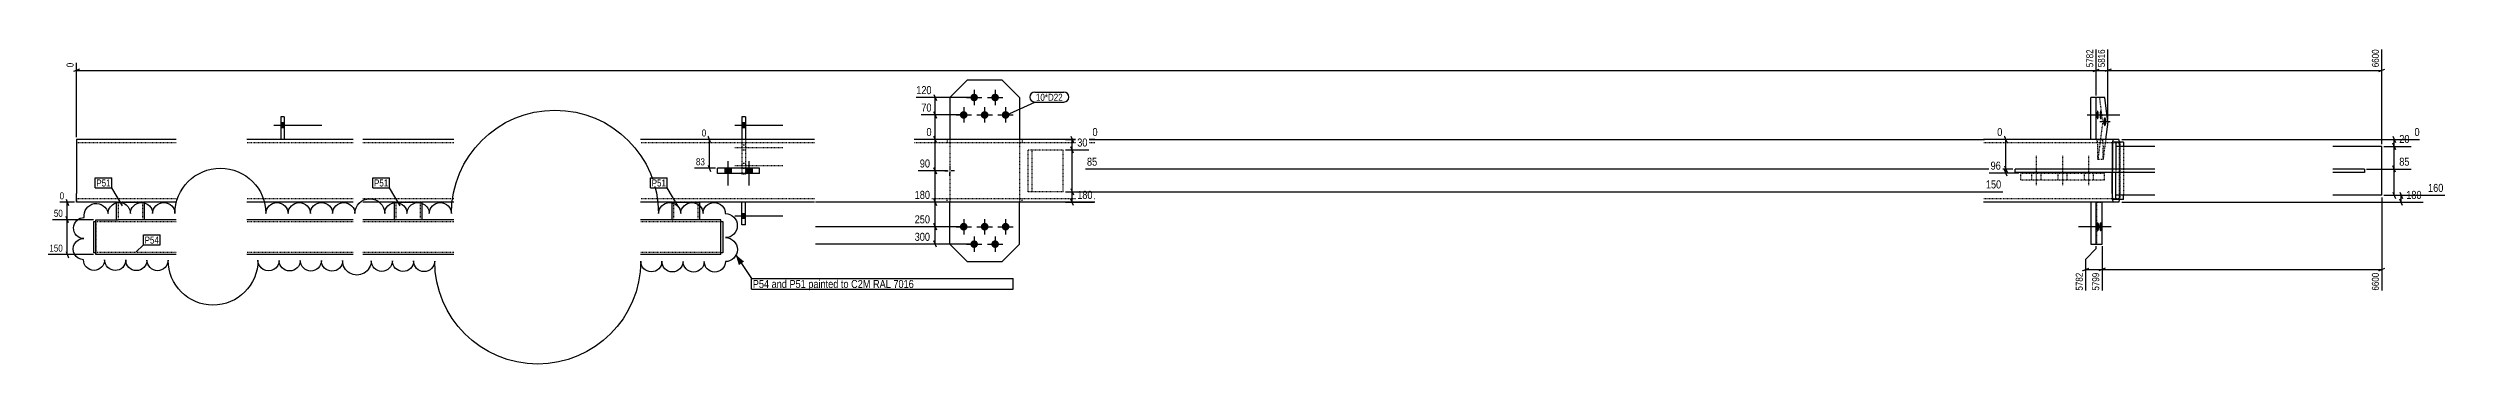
# Model space of a CAD drawing. Header units: millimetres. Extents: x 14 to 46378, y -196 to 1632.
# Drawn here: x 14690 to 21552, y -196 to 709 of the extents above; entities that cross this region are included whole.
import ezdxf

# ---------------------------------------------------------------- set-up
doc = ezdxf.new("R2010")
doc.units = ezdxf.units.MM
doc.linetypes.add('DXK_LINE_DOT2', pattern=[3.9198, 1.9599, -1.9599])
for name, color, linetype in [('MÅLSÆTNING', 7, 'Continuous'), ('STÅL', 7, 'Continuous'), ('TEKST', 7, 'Continuous')]:
    doc.layers.add(name, color=color, linetype=linetype)
doc.styles.add('Arial Narrow', font='ARIALN.TTF', dxfattribs={"height": 0.2})

msp = doc.modelspace()

# ---------------------------------------------------------------- hatches: boundary and pattern name
at = {"layer": 'STÅL', "linetype": 'Continuous'}
for points in [[(17341.4, 578.4, -1), (17341.4, 556.4, -1)], [(17401.4, 578.4, -1), (17401.4, 556.4, -1)], [(15366.4, 480.4), (15366.4, 494.4), (15356.4, 494.4), (15356.4, 480.4)], [(15366.4, 480.4), (15366.4, 494.4), (15356.4, 494.4), (15356.4, 480.4)], [(16686.4, 480.4), (16686.4, 494.4), (16676.4, 494.4), (16676.4, 480.4)], [(16686.4, 480.4), (16686.4, 494.4), (16676.4, 494.4), (16676.4, 480.4)], [(17311.4, 528.4, -1), (17311.4, 506.4, -1)], [(17371.4, 528.4, -1), (17371.4, 506.4, -1)], [(17431.4, 528.4, -1), (17431.4, 506.4, -1)], [(20554.7, 517.4), (20554.8, 520.1), (20555, 522.7), (20555.3, 525), (20555.7, 527), (20556.3, 528.6), (20556.9, 529.7), (20557.5, 530.3), (20558.2, 530.3), (20558.8, 529.7), (20559.4, 528.6), (20559.9, 527), (20560.4, 525), (20560.7, 522.7), (20560.9, 520.1), (20561, 517.4), (20560.9, 514.7), (20560.7, 512.1), (20560.4, 509.7), (20559.9, 507.7), (20559.4, 506.1), (20558.8, 505), (20558.2, 504.4), (20557.5, 504.4), (20556.9, 505), (20556.3, 506.1), (20555.7, 507.7), (20555.3, 509.7), (20555, 512.1), (20554.8, 514.7)], [(20563.2, 517.4), (20563.3, 520.1), (20563.5, 522.7), (20563.8, 525), (20564.3, 527), (20564.8, 528.6), (20565.4, 529.7), (20566, 530.3), (20566.7, 530.3), (20567.3, 529.7), (20567.9, 528.6), (20568.5, 527), (20568.9, 525), (20569.2, 522.7), (20569.4, 520.1), (20569.5, 517.4), (20569.4, 514.7), (20569.2, 512.1), (20568.9, 509.7), (20568.5, 507.7), (20567.9, 506.1), (20567.3, 505), (20566.7, 504.4), (20566, 504.4), (20565.4, 505), (20564.8, 506.1), (20564.3, 507.7), (20563.8, 509.7), (20563.5, 512.1), (20563.3, 514.7)], [(20574.2, 497.9), (20574.2, 500.6), (20574.5, 503.2), (20575, 505.6), (20575.6, 507.6), (20576.3, 509.2), (20577.1, 510.3), (20578, 510.9), (20578.9, 510.9), (20579.8, 510.3), (20580.6, 509.2), (20581.3, 507.6), (20581.9, 505.6), (20582.4, 503.2), (20582.6, 500.6), (20582.7, 497.9), (20582.6, 495.2), (20582.4, 492.7), (20581.9, 490.3), (20581.3, 488.3), (20580.6, 486.7), (20579.8, 485.6), (20578.9, 485), (20578, 485), (20577.1, 485.6), (20576.3, 486.7), (20575.6, 488.3), (20575, 490.3), (20574.5, 492.7), (20574.2, 495.2)], [(16645.4, 364.9), (16627.4, 364.9), (16627.4, 349.9), (16645.4, 349.9)], [(16705.4, 364.9), (16687.4, 364.9), (16687.4, 349.9), (16705.4, 349.9)], [(16676.4, 234.4), (16676.4, 220.4), (16686.4, 220.4), (16686.4, 234.4)], [(16676.4, 234.4), (16676.4, 220.4), (16686.4, 220.4), (16686.4, 234.4)], [(17311.4, 208.4, -1), (17311.4, 186.4, -1)], [(17371.4, 208.4, -1), (17371.4, 186.4, -1)], [(17431.4, 208.4, -1), (17431.4, 186.4, -1)], [(20553.3, 197.4), (20553.4, 200.1), (20553.7, 202.7), (20554.2, 205), (20554.8, 207), (20555.6, 208.6), (20556.4, 209.7), (20557.4, 210.3), (20558.3, 210.3), (20559.2, 209.7), (20560.1, 208.6), (20560.9, 207), (20561.5, 205), (20562, 202.7), (20562.3, 200.1), (20562.4, 197.4), (20562.3, 194.7), (20562, 192.1), (20561.5, 189.7), (20560.9, 187.7), (20560.1, 186.1), (20559.2, 185), (20558.3, 184.4), (20557.4, 184.4), (20556.4, 185), (20555.6, 186.1), (20554.8, 187.7), (20554.2, 189.7), (20553.7, 192.1), (20553.4, 194.7)], [(20561.9, 197.4), (20562, 200.1), (20562.3, 202.7), (20562.8, 205), (20563.4, 207), (20564.2, 208.6), (20565, 209.7), (20565.9, 210.3), (20566.8, 210.3), (20567.7, 209.7), (20568.6, 208.6), (20569.3, 207), (20570, 205), (20570.4, 202.7), (20570.7, 200.1), (20570.8, 197.4), (20570.7, 194.7), (20570.4, 192.1), (20570, 189.7), (20569.3, 187.7), (20568.6, 186.1), (20567.7, 185), (20566.8, 184.4), (20565.9, 184.4), (20565, 185), (20564.2, 186.1), (20563.4, 187.7), (20562.8, 189.7), (20562.3, 192.1), (20562, 194.7)], [(17341.4, 158.4, -1), (17341.4, 136.4, -1)], [(17401.4, 158.4, -1), (17401.4, 136.4, -1)]]:
    msp.add_hatch(color=96, dxfattribs=at).paths.add_polyline_path(points)
at = {"layer": 'TEKST', "linetype": 'Continuous'}
msp.add_hatch(color=7, dxfattribs=at).paths.add_polyline_path([(16667.7, 87.5), (16658.5, 117.4), (16682.6, 97.5)])

# ---------------------------------------------------------------- linework, layer by layer
at = {"layer": 'MÅLSÆTNING', "color": 7, "linetype": 'Continuous'}
for p, q in [((20553.6, 573.4), (20553.6, 705.1)), ((20587.1, 504.1), (20587.1, 705.1)), ((20587.1, 504.1), (20587.1, 705.1)), ((21371.4, 433.4), (21371.4, 705.1)), ((14780.4, 648.6), (14762.4, 641.4)), ((14771.4, 453.4), (14771.4, 666.8)), ((20544.6, 641.4), (20562.6, 648.6)), ((20553.6, 645), (20587.1, 645)), ((20596.1, 648.6), (20578.1, 641.4)), ((20596.1, 648.6), (20578.1, 641.4)), ((20587.1, 645), (21371.4, 645)), ((21362.4, 641.4), (21380.4, 648.6)), ((17335.4, 567.4), (17175.5, 567.4)), ((17226, 576.4), (17233.2, 558.4)), ((17229.6, 517.4), (17229.6, 567.4)), ((17305.4, 517.4), (17190.1, 517.4)), ((17305.4, 517.4), (17190.1, 517.4)), ((17233.2, 508.4), (17226, 526.4)), ((17226, 526.4), (17233.2, 508.4)), ((17229.6, 447.4), (17229.6, 517.4)), ((16610.4, 447.4), (16561.5, 447.4)), ((16586.9, 438.4), (16579.7, 456.4)), ((16583.3, 364.9), (16583.3, 447.4)), ((17265.4, 447.4), (17204.8, 447.4)), ((17265.4, 447.4), (17204.8, 447.4)), ((17233.2, 438.4), (17226, 456.4)), ((17233.2, 438.4), (17226, 456.4)), ((17229.6, 357.4), (17229.6, 447.4)), ((17602.4, 447.4), (20233.7, 447.4)), ((17602.4, 417.4), (17670, 417.4)), ((17602.4, 417.4), (17670, 417.4)), ((17618.3, 456.4), (17625.5, 438.4)), ((17625.5, 408.4), (17618.3, 426.4)), ((17625.5, 408.4), (17618.3, 426.4)), ((17621.9, 417.4), (17621.9, 447.4)), ((20298.7, 438.4), (20291.5, 456.4)), ((16600.4, 364.9), (16541, 364.9)), ((16579.7, 373.9), (16586.9, 355.9)), ((17265.4, 357.4), (17181.4, 357.4)), ((17265.4, 357.4), (17181.4, 357.4)), ((17226, 366.4), (17233.2, 348.4)), ((17233.2, 348.4), (17226, 366.4)), ((17229.6, 267.4), (17229.6, 357.4)), ((21327.4, 362.4), (21454.9, 362.4)), ((21410.4, 353.4), (21403.2, 371.4)), ((14741.5, 276.4), (14748.7, 258.4)), ((17226, 276.4), (17233.2, 258.4)), ((17226, 276.4), (17233.2, 258.4)), ((17602.4, 297.4), (20286.1, 297.4)), ((17618.3, 306.4), (17625.5, 288.4)), ((17625.5, 258.4), (17618.3, 276.4)), ((17621.9, 267.4), (17621.9, 297.4)), ((21371.4, 281.4), (21371.4, 14.4)), ((21377.4, 287.4), (21552, 287.4)), ((21423.2, 296.4), (21430.4, 278.4)), ((21430.4, 258.4), (21423.2, 276.4)), ((21426.8, 267.4), (21426.8, 287.4)), ((14820.4, 217.4), (14702.9, 217.4)), ((14820.4, 217.4), (14702.9, 217.4)), ((14765.4, 267.4), (14723.3, 267.4)), ((14748.7, 208.4), (14741.5, 226.4)), ((14748.7, 208.4), (14741.5, 226.4)), ((14745.1, 217.4), (14745.1, 267.4)), ((14745.1, 117.4), (14745.1, 217.4)), ((17265.4, 267.4), (16887.3, 267.4)), ((17265.4, 267.4), (16887.3, 267.4)), ((17233.2, 188.4), (17226, 206.4)), ((17226, 206.4), (17233.2, 188.4)), ((17229.6, 197.4), (17229.6, 267.4)), ((17602.4, 267.4), (17684.7, 267.4)), ((20627.1, 267.4), (21489.6, 267.4)), ((17305.4, 197.4), (16887.3, 197.4)), ((17305.4, 197.4), (16887.3, 197.4)), ((17335.4, 147.4), (16887.3, 147.4)), ((17233.2, 138.4), (17226, 156.4)), ((17229.6, 147.4), (17229.6, 197.4)), ((20553.6, 134.6), (20553.6, 141.4)), ((20570.6, 141.4), (20570.6, 14.4)), ((20570.6, 141.4), (20570.6, 14.4)), ((14820.4, 117.4), (14690.1, 117.4)), ((14741.5, 126.4), (14748.7, 108.4)), ((20514.6, 71), (20532.6, 78.2)), ((20523.6, 104.6), (20553.6, 134.6)), ((20523.6, 14.4), (20523.6, 104.6)), ((20523.6, 74.6), (20570.6, 74.6)), ((20579.6, 78.2), (20561.6, 71)), ((20579.6, 78.2), (20561.6, 71)), ((20570.6, 74.6), (21371.4, 74.6)), ((21362.4, 71), (21380.4, 78.2))]:
    msp.add_line(p, q, dxfattribs=at)
at = {"layer": 'STÅL', "color": 2, "linetype": 'Continuous'}
for p, q in [((17321.4, 617.4), (17271.4, 567.4)), ((17271.4, 567.4), (17271.4, 447.4)), ((17421.4, 617.4), (17321.4, 617.4)), ((17471.4, 567.4), (17421.4, 617.4)), ((17471.4, 567.4), (17471.4, 447.4)), ((20578.5, 567.4), (20538.7, 567.4)), ((20538.7, 447.4), (20538.7, 567.4)), ((20553.6, 447.4), (20553.6, 567.4)), ((20587.1, 498.1), (20578.5, 567.4)), ((15366.4, 512.4), (15356.4, 512.4)), ((15356.4, 512.4), (15356.4, 447.4)), ((15366.4, 512.4), (15366.4, 447.4)), ((16686.4, 512.4), (16676.4, 512.4)), ((16676.4, 512.4), (16676.4, 447.4)), ((16686.4, 512.4), (16686.4, 447.4)), ((20587.1, 498.1), (20580.6, 447.4)), ((14771.4, 447.4), (14771.4, 422.4)), ((15056.4, 447.4), (14771.4, 447.4)), ((14771.4, 422.4), (14771.4, 292.4)), ((15356.4, 447.4), (15258.9, 447.4)), ((15366.4, 447.4), (15356.4, 447.4)), ((15563.9, 447.4), (15366.4, 447.4)), ((15851.4, 447.4), (15591.4, 447.4)), ((16676.4, 447.4), (16386.4, 447.4)), ((16686.4, 447.4), (16676.4, 447.4)), ((16883.9, 447.4), (16686.4, 447.4)), ((17686.4, 447.4), (17169.4, 447.4)), ((20538.7, 447.4), (20231.4, 447.4)), ((20553.6, 447.4), (20538.7, 447.4)), ((20554.2, 447.4), (20553.6, 447.4)), ((20618.1, 447.4), (20554.2, 447.4)), ((20599.3, 431.9), (20599, 422.4)), ((20599, 422.4), (20599, 362.4)), ((20599.9, 440.1), (20599.3, 431.9)), ((20600.9, 445.5), (20599.9, 440.1)), ((20631.9, 439.9), (20600, 439.9)), ((20600, 439.9), (20600, 362.4)), ((20602.1, 447.4), (20600.9, 445.5)), ((20609.9, 439.9), (20609.9, 362.4)), ((20721.9, 427.4), (20610.1, 427.4)), ((20610.1, 427.4), (20610.1, 362.4)), ((20619.2, 445.5), (20618.1, 447.4)), ((20620.2, 440.1), (20619.2, 445.5)), ((20620.2, 439.9), (20620.2, 440.1)), ((20631.9, 439.9), (20631.9, 427.4)), ((21371.4, 427.4), (21231.4, 427.4)), ((21371.4, 287.4), (21371.4, 427.4)), ((16606.4, 349.9), (16606.4, 364.9)), ((16726.4, 364.9), (16606.4, 364.9)), ((16726.4, 349.9), (16606.4, 349.9)), ((16726.4, 349.9), (16726.4, 364.9)), ((20321.4, 352.4), (20321.4, 362.4)), ((20721.9, 362.4), (20321.4, 362.4)), ((20721.9, 352.4), (20321.4, 352.4)), ((20599, 292.4), (20599, 352.4)), ((20600, 274.9), (20600, 352.4)), ((20609.9, 274.9), (20609.9, 352.4)), ((20610.1, 287.4), (20610.1, 352.4)), ((21321.4, 362.4), (21231.4, 362.4)), ((21321.4, 352.4), (21231.4, 352.4)), ((21321.4, 362.4), (21321.4, 352.4)), ((14771.4, 274.7), (14771.4, 292.4)), ((14771.4, 267.4), (14771.4, 274.7)), ((20599, 292.4), (20599.3, 282.8)), ((20599.3, 282.8), (20599.9, 274.7)), ((20599.9, 274.7), (20600.9, 269.3)), ((20631.9, 274.9), (20600, 274.9)), ((20721.9, 287.4), (20610.1, 287.4)), ((20619.2, 269.3), (20620.2, 274.7)), ((20620.2, 274.7), (20620.2, 274.9)), ((20631.9, 274.9), (20631.9, 287.4)), ((21371.4, 287.4), (21231.4, 287.4)), ((14886.4, 267.4), (14771.4, 267.4)), ((14821.4, 212.4), (14826.4, 212.4)), ((14821.4, 122.4), (14821.4, 212.4)), ((14826.4, 117.4), (14826.4, 217.4)), ((14826.4, 217.4), (14890.7, 217.4)), ((14886.4, 217.4), (14886.4, 267.4)), ((14886.4, 267.4), (14966.4, 267.4)), ((14962.1, 217.4), (14890.7, 217.4)), ((15056.4, 217.4), (14962.1, 217.4)), ((14966.4, 217.4), (14966.4, 267.4)), ((15056.4, 267.4), (14966.4, 267.4)), ((15563.9, 267.4), (15258.9, 267.4)), ((15563.9, 217.4), (15258.9, 217.4)), ((15681.4, 267.4), (15591.4, 267.4)), ((15685.7, 217.4), (15591.4, 217.4)), ((15681.4, 217.4), (15681.4, 267.4)), ((15681.4, 267.4), (15761.4, 267.4)), ((15757.1, 217.4), (15685.7, 217.4)), ((15851.4, 217.4), (15757.1, 217.4)), ((15851.4, 267.4), (15761.4, 267.4)), ((15761.4, 217.4), (15761.4, 267.4)), ((16476.4, 267.4), (16386.4, 267.4)), ((16480.7, 217.4), (16386.4, 217.4)), ((16476.4, 217.4), (16476.4, 267.4)), ((16476.4, 267.4), (16556.4, 267.4)), ((16552.1, 217.4), (16480.7, 217.4)), ((16616.4, 217.4), (16552.1, 217.4)), ((16556.4, 217.4), (16556.4, 267.4)), ((16676.4, 267.4), (16556.4, 267.4)), ((16616.4, 129.4), (16616.4, 217.4)), ((16616.4, 212.4), (16621.4, 212.4)), ((16621.4, 212.4), (16621.4, 122.4)), ((16686.4, 267.4), (16676.4, 267.4)), ((16676.4, 202.4), (16676.4, 267.4)), ((16686.4, 202.4), (16686.4, 267.4)), ((16883.9, 267.4), (16686.4, 267.4)), ((17686.4, 267.4), (17169.4, 267.4)), ((17271.4, 147.4), (17271.4, 267.4)), ((17471.4, 147.4), (17471.4, 267.4)), ((20538.7, 267.4), (20231.4, 267.4)), ((20538.7, 267.4), (20538.7, 147.4)), ((20553.6, 267.4), (20538.7, 267.4)), ((20554.2, 267.4), (20553.6, 267.4)), ((20553.6, 147.4), (20553.6, 267.4)), ((20618.1, 267.4), (20554.2, 267.4)), ((20570.6, 147.4), (20570.6, 267.4)), ((20600.9, 269.3), (20602.1, 267.4)), ((20618.1, 267.4), (20619.2, 269.3)), ((16686.4, 202.4), (16676.4, 202.4)), ((17321.4, 97.4), (17271.4, 147.4)), ((17421.4, 97.4), (17471.4, 147.4)), ((20538.7, 147.4), (20570.6, 147.4)), ((14826.4, 122.4), (14821.4, 122.4)), ((15056.4, 117.4), (14826.4, 117.4)), ((15563.9, 117.4), (15258.9, 117.4)), ((15851.4, 117.4), (15591.4, 117.4)), ((16616.4, 117.4), (16386.4, 117.4)), ((16616.4, 117.4), (16616.4, 129.4)), ((16621.4, 122.4), (16616.4, 122.4)), ((17321.4, 97.4), (17421.4, 97.4))]:
    msp.add_line(p, q, dxfattribs=at)
at = {"layer": 'STÅL', "color": 96, "linetype": 'Continuous'}
for p, q in [((17319.4, 567.4), (17363.4, 567.4)), ((17341.4, 589.4), (17341.4, 545.4)), ((17379.4, 567.4), (17423.4, 567.4)), ((17401.4, 589.4), (17401.4, 545.4)), ((15473.9, 487.4), (15336.4, 487.4)), ((15473.9, 487.4), (15336.4, 487.4)), ((15366.4, 494.4), (15356.4, 494.4)), ((15366.4, 494.4), (15356.4, 494.4)), ((16793.9, 487.4), (16656.4, 487.4)), ((16793.9, 487.4), (16656.4, 487.4)), ((16686.4, 494.4), (16676.4, 494.4)), ((16686.4, 494.4), (16676.4, 494.4)), ((17289.4, 517.4), (17333.4, 517.4)), ((17311.4, 539.4), (17311.4, 495.4)), ((17349.4, 517.4), (17393.4, 517.4)), ((17371.4, 539.4), (17371.4, 495.4)), ((17409.4, 517.4), (17453.4, 517.4)), ((17431.4, 539.4), (17431.4, 495.4)), ((20528.1, 517.4), (20612.4, 517.4)), ((20536.6, 517.4), (20621, 517.4)), ((20593.3, 497.9), (20563.6, 497.9)), ((15366.4, 480.4), (15356.4, 480.4)), ((15366.4, 480.4), (15356.4, 480.4)), ((16686.4, 480.4), (16676.4, 480.4)), ((16686.4, 480.4), (16676.4, 480.4)), ((16627.4, 364.9), (16627.4, 349.9)), ((16636.4, 384.9), (16636.4, 314.9)), ((16645.4, 364.9), (16645.4, 349.9)), ((16687.4, 364.9), (16687.4, 349.9)), ((16696.4, 384.9), (16696.4, 314.9)), ((16705.4, 364.9), (16705.4, 349.9)), ((17257.4, 357.4), (17266.7, 357.4)), ((17271.4, 371.4), (17271.4, 362)), ((17271.4, 343.4), (17271.4, 352.7)), ((17285.4, 357.4), (17276, 357.4)), ((16793.9, 227.4), (16656.4, 227.4)), ((16793.9, 227.4), (16656.4, 227.4)), ((16686.4, 234.4), (16676.4, 234.4)), ((16686.4, 234.4), (16676.4, 234.4)), ((16686.4, 220.4), (16676.4, 220.4)), ((16686.4, 220.4), (16676.4, 220.4)), ((17311.4, 219.4), (17311.4, 175.4)), ((17371.4, 219.4), (17371.4, 175.4)), ((17431.4, 219.4), (17431.4, 175.4)), ((17289.4, 197.4), (17333.4, 197.4)), ((17319.4, 147.4), (17363.4, 147.4)), ((17341.4, 169.4), (17341.4, 125.4)), ((17349.4, 197.4), (17393.4, 197.4)), ((17379.4, 147.4), (17423.4, 147.4)), ((17401.4, 169.4), (17401.4, 125.4)), ((17409.4, 197.4), (17453.4, 197.4)), ((20587.6, 197.4), (20503.3, 197.4)), ((20596.2, 197.4), (20511.8, 197.4))]:
    msp.add_line(p, q, dxfattribs=at)
at = {"layer": 'STÅL', "color": 7, "linetype": 'DXK_LINE_DOT2'}
for p, q in [((20572.2, 498.1), (20563.7, 567.4)), ((20572.2, 498.1), (20558.4, 389.4)), ((20587.1, 498.1), (20572.2, 498.1)), ((14771.4, 447.4), (14771.4, 440.1)), ((15056.4, 437.4), (14771.4, 437.4)), ((15563.9, 437.4), (15258.9, 437.4)), ((15366.4, 447.4), (15356.4, 447.4)), ((15851.4, 437.4), (15591.4, 437.4)), ((16883.9, 437.4), (16386.4, 437.4)), ((16686.4, 447.4), (16676.4, 447.4)), ((16676.4, 447.4), (16676.4, 347.4)), ((16686.4, 447.4), (16686.4, 347.4)), ((17686.4, 437.4), (17169.4, 437.4)), ((17264.4, 447.4), (17264.4, 437.4)), ((17271.4, 447.4), (17271.4, 267.4)), ((17471.4, 447.4), (17471.4, 267.4)), ((17478.4, 447.4), (17478.4, 437.4)), ((17496.4, 297.4), (17496.4, 417.4)), ((17496.4, 417.4), (17596.4, 417.4)), ((17506.4, 417.4), (17506.4, 297.4)), ((17596.4, 297.4), (17596.4, 417.4)), ((20618.1, 437.4), (20231.4, 437.4)), ((20553.6, 447.4), (20538.7, 447.4)), ((20553.6, 447.4), (20570.2, 447.4)), ((20556.5, 445.5), (20555.3, 447.4)), ((20557.5, 440.1), (20556.5, 445.5)), ((20558.2, 431.9), (20557.5, 440.1)), ((20558.4, 422.4), (20558.2, 431.9)), ((20558.4, 389.4), (20558.4, 422.4)), ((20570.2, 447.4), (20571.4, 445.5)), ((20571.4, 445.5), (20572.4, 440.1)), ((20572.4, 440.1), (20573, 431.9)), ((20573, 431.9), (20573.3, 422.4)), ((20580.6, 447.4), (20573.3, 389.4)), ((20573.3, 389.4), (20573.3, 422.4)), ((20600.3, 422.4), (20600.4, 428.1)), ((20600.3, 292.4), (20600.3, 422.4)), ((20600.4, 428.1), (20600.8, 433)), ((20600.8, 433), (20601.4, 436.2)), ((20601.4, 436.2), (20602.1, 437.4)), ((20618.1, 437.4), (20618.8, 436.2)), ((20618.8, 436.2), (20619.4, 433)), ((20619.4, 433), (20619.8, 428.1)), ((20619.8, 428.1), (20619.9, 422.4)), ((20619.9, 292.4), (20619.9, 422.4)), ((20620.9, 431.9), (20620.2, 439.9)), ((20621.1, 422.4), (20620.9, 431.9)), ((20621.1, 292.4), (20621.1, 422.4)), ((20622, 274.9), (20622, 439.9)), ((20631.9, 427.4), (20631.9, 287.4)), ((16686.4, 347.4), (16676.4, 347.4)), ((20337.8, 331.1), (20337.8, 351.1)), ((20337.8, 351.1), (20577.8, 351.1)), ((20573.3, 389.4), (20558.4, 389.4)), ((20577.8, 331.1), (20577.8, 351.1)), ((20599, 362.4), (20599, 352.4)), ((20600, 362.4), (20600, 352.4)), ((20609.9, 362.4), (20609.9, 352.4)), ((20610.1, 362.4), (20610.1, 352.4)), ((15056.4, 277.4), (14771.4, 277.4)), ((14771.4, 274.7), (14771.4, 269.3)), ((15563.9, 277.4), (15258.9, 277.4)), ((15851.4, 277.4), (15591.4, 277.4)), ((16883.9, 277.4), (16386.4, 277.4)), ((17686.4, 277.4), (17169.4, 277.4)), ((17264.4, 267.4), (17264.4, 277.4)), ((17478.4, 267.4), (17478.4, 277.4)), ((17596.4, 297.4), (17496.4, 297.4)), ((20618.1, 277.4), (20231.4, 277.4)), ((20337.8, 331.1), (20577.8, 331.1)), ((20600.4, 286.6), (20600.3, 292.4)), ((20600.8, 281.8), (20600.4, 286.6)), ((20601.4, 278.5), (20600.8, 281.8)), ((20602.1, 277.4), (20601.4, 278.5)), ((20618.8, 278.5), (20618.1, 277.4)), ((20619.4, 281.8), (20618.8, 278.5)), ((20619.8, 286.6), (20619.4, 281.8)), ((20619.9, 292.4), (20619.8, 286.6)), ((20620.2, 274.9), (20620.9, 282.8)), ((20620.9, 282.8), (20621.1, 292.4)), ((14826.4, 212.4), (14826.4, 122.4)), ((15056.4, 211.4), (14826.4, 211.4)), ((14966.4, 267.4), (14886.4, 267.4)), ((14887.1, 217.4), (14886.4, 217.4)), ((14887.1, 217.4), (14890.7, 217.4)), ((14962.1, 217.4), (14890.7, 217.4)), ((14891.4, 217.4), (14891.4, 267.4)), ((14961.4, 217.4), (14961.4, 267.4)), ((14966.4, 217.4), (14962.1, 217.4)), ((15563.9, 211.4), (15258.9, 211.4)), ((15851.4, 211.4), (15591.4, 211.4)), ((15761.4, 267.4), (15681.4, 267.4)), ((15682.1, 217.4), (15681.4, 217.4)), ((15682.1, 217.4), (15685.7, 217.4)), ((15757.1, 217.4), (15685.7, 217.4)), ((15686.4, 217.4), (15686.4, 267.4)), ((15756.4, 217.4), (15756.4, 267.4)), ((15761.4, 217.4), (15757.1, 217.4)), ((16616.4, 211.4), (16386.4, 211.4)), ((16556.4, 267.4), (16476.4, 267.4)), ((16477.1, 217.4), (16476.4, 217.4)), ((16477.1, 217.4), (16480.7, 217.4)), ((16552.1, 217.4), (16480.7, 217.4)), ((16481.4, 217.4), (16481.4, 267.4)), ((16551.4, 217.4), (16551.4, 267.4)), ((16556.4, 217.4), (16552.1, 217.4)), ((16616.4, 122.4), (16616.4, 212.4)), ((16686.4, 267.4), (16676.4, 267.4)), ((20553.6, 267.4), (20538.7, 267.4)), ((20553.6, 267.4), (20570.6, 267.4)), ((20555.8, 147.4), (20555.8, 267.4)), ((15056.4, 123.4), (14826.4, 123.4)), ((14826.4, 120.9), (14826.4, 117.4)), ((15563.9, 123.4), (15258.9, 123.4)), ((15851.4, 123.4), (15591.4, 123.4)), ((16616.4, 123.4), (16386.4, 123.4)), ((16616.4, 118.3), (16616.4, 120.9)), ((16616.4, 117.4), (16616.4, 118.3))]:
    msp.add_line(p, q, dxfattribs=at)
at = {"layer": 'STÅL', "color": 96, "linetype": 'DXK_LINE_DOT2'}
for p, q in [((16793.9, 423.4), (16656.4, 423.4)), ((16686.4, 430.4), (16676.4, 430.4)), ((16686.4, 416.4), (16676.4, 416.4)), ((16793.9, 371.4), (16656.4, 371.4)), ((16686.4, 378.4), (16676.4, 378.4)), ((16686.4, 364.4), (16676.4, 364.4)), ((20369.8, 331.1), (20369.8, 351.1)), ((20382.8, 316.1), (20382.8, 401.1)), ((20395.8, 331.1), (20395.8, 351.1)), ((20444.8, 331.1), (20444.8, 351.1)), ((20457.8, 316.1), (20457.8, 401.1)), ((20470.8, 331.1), (20470.8, 351.1)), ((20519.8, 331.1), (20519.8, 351.1)), ((20532.8, 316.1), (20532.8, 401.1)), ((20545.8, 331.1), (20545.8, 351.1))]:
    msp.add_line(p, q, dxfattribs=at)
at = {"layer": 'TEKST', "color": 96, "linetype": 'Continuous'}
msp.add_lwpolyline([(14793.8, 223.6, -1), (14862, 234.9, -1), (14925.8, 234.8, -1), (14989.5, 234.8, -1), (15053.3, 234.8, -1), (15313.5, 234.8, -1), (15377.3, 234.8, -1), (15441, 234.8, -1), (15504.7, 234.8, -1), (15568.5, 234.8, -1), (15653.7, 234.8, -1), (15717.5, 234.8, -1), (15781.2, 234.7, -1), (15844.9, 234.7, -1), (16437.7, 234.7, -1), (16501.4, 234.7, -1), (16565.2, 234.7, -1), (16628.9, 234.7, -1), (16629, 166, -1), (16629.1, 97.4, -1), (16568.5, 97.7, -1), (16507.9, 98, -1), (16447.3, 98.3, -1), (16386.7, 98.6, -1), (15797.1, 98.9, -1), (15736.5, 99.2, -1), (15675.9, 99.5, -1), (15615.3, 99.8, -1), (15533.2, 100.1, -1), (15472.7, 100.4, -1), (15412.1, 100.7, -1), (15351.5, 101, -1), (15290.9, 101.2, -1), (15033.8, 101.5, -1), (14973.2, 101.8, -1), (14912.6, 102.1, -1), (14852, 102.4, -1), (14791.4, 102.7, -1), (14792.6, 163.2, -1), (14793.8, 223.6)], format="xyb", close=True, dxfattribs=at)

# ---------------------------------------------------------------- wipeouts: each hides what was drawn before it
at = {"color": 0}
msp.add_wipeout([(17594.9, 558), (17594.9, 579), (17518.2, 579), (17518.2, 558)], dxfattribs=at).dxf.layer = 'TEKST'
at = {"color": 0, "linetype": 'Continuous'}
msp.add_wipeout([(17449, 21.8), (17449, 45.8), (16707.5, 45.8), (16707.5, 21.8)], dxfattribs=at).dxf.layer = 'TEKST'

# ---------------------------------------------------------------- next in the draw order: linework, layer by layer
at = {"layer": 'TEKST', "color": 7, "linetype": 'Continuous'}
for p, q in [((16658.5, 117.4), (16703.9, 49.4)), ((16703.9, 49.4), (17452.6, 49.4)), ((16703.9, 18.2), (16703.9, 49.4)), ((16703.9, 18.2), (17452.6, 18.2)), ((17452.6, 18.2), (17452.6, 49.4))]:
    msp.add_line(p, q, dxfattribs=at)

# ---------------------------------------------------------------- next in the draw order: texts
at = {"layer": 'TEKST', "color": 3, "linetype": 'Continuous', "style": 'Arial Narrow'}
msp.add_text('P54 and P51 painted to C2M RAL 7016', height=22.906, dxfattribs=at).set_placement((16707.5, 21.8))

# ---------------------------------------------------------------- next in the draw order: wipeouts: each hides what was drawn before it
at = {"color": 0, "linetype": 'Continuous'}
for points in [[(20582.9, 709.3), (20553.5, 709.3), (20553.5, 649.8), (20582.9, 649.8)], [(21367.2, 709.3), (21337.8, 709.3), (21337.8, 649.8), (21367.2, 649.8)], [(17224.2, 572.2), (17224.2, 605.8), (17170.7, 605.8), (17170.7, 572.2)], [(16578.5, 451.6), (16578.5, 481), (16557.3, 481), (16557.3, 451.6)], [(17224.2, 452.2), (17224.2, 485.8), (17200, 485.8), (17200, 452.2)], [(20238.5, 452.2), (20238.5, 485.8), (17675.3, 485.8), (17675.3, 452.2)], [(16574.6, 369.1), (16574.6, 398.5), (16540.7, 398.5), (16540.7, 369.1)], [(17219.8, 362.2), (17219.8, 395.8), (17181, 395.8), (17181, 362.2)], [(14740.3, 271.6), (14740.3, 301), (14719.1, 301), (14719.1, 271.6)], [(17219.8, 272.2), (17219.8, 305.8), (16886.8, 305.8), (16886.8, 272.2)], [(17685.1, 272.2), (17685.1, 305.8), (17631.6, 305.8), (17631.6, 272.2)], [(20286.5, 302.2), (20286.5, 335.8), (20233, 335.8), (20233, 302.2)], [(21552.4, 292.2), (21552.4, 325.8), (21498.9, 325.8), (21498.9, 292.2)], [(17219.8, 202.2), (17219.8, 235.8), (16886.8, 235.8), (16886.8, 202.2)], [(14736.5, 121.6), (14736.5, 151), (14689.7, 151), (14689.7, 121.6)], [(20566.4, 69.8), (20537, 69.8), (20537, 10.2), (20566.4, 10.2)], [(21367.2, 69.8), (21337.8, 69.8), (21337.8, 10.2), (21367.2, 10.2)]]:
    msp.add_wipeout(points, dxfattribs=at).dxf.layer = 'MÅLSÆTNING'
at = {"color": 0}
for points in [[(17594.9, 558), (17594.9, 579), (17518.2, 579), (17518.2, 558)], [(14869.1, 312.6), (14869.1, 333.6), (14828.1, 333.6), (14828.1, 312.6)], [(15664.1, 312.6), (15664.1, 333.6), (15623.1, 333.6), (15623.1, 312.6)], [(16459.1, 312.6), (16459.1, 333.6), (16418.1, 333.6), (16418.1, 312.6)], [(15007.4, 149), (15007.4, 170), (14966.4, 170), (14966.4, 149)]]:
    msp.add_wipeout(points, dxfattribs=at).dxf.layer = 'TEKST'

# ---------------------------------------------------------------- next in the draw order: linework, layer by layer
at = {"layer": 'MÅLSÆTNING', "color": 7, "linetype": 'Continuous'}
for p, q in [((20553.6, 573.4), (20553.6, 705.1)), ((14771.4, 645), (20553.6, 645)), ((20544.6, 641.4), (20562.6, 648.6)), ((17621.9, 297.4), (17621.9, 417.4)), ((20333, 447.4), (20270.3, 447.4)), ((20295.1, 362.4), (20295.1, 447.4)), ((20315.4, 362.4), (17659.9, 362.4)), ((20315.4, 362.4), (17659.9, 362.4)), ((20331.8, 351.1), (20246.9, 351.1)), ((20291.5, 371.4), (20298.7, 353.4)), ((20291.5, 371.4), (20298.7, 353.4)), ((20298.7, 342.1), (20291.5, 360.1)), ((20295.1, 351.1), (20295.1, 362.4)), ((17602.4, 297.4), (20286.1, 297.4)), ((17618.3, 306.4), (17625.5, 288.4))]:
    msp.add_line(p, q, dxfattribs=at)
at = {"layer": 'TEKST', "color": 7, "linetype": 'Continuous'}
for p, q in [((17433.1, 516.7), (17514.6, 554.4)), ((17514.6, 582.6), (17598.5, 582.6)), ((17514.6, 554.4), (17598.5, 554.4))]:
    msp.add_line(p, q, dxfattribs=at)
for centre, start, end in [((17514.6, 568.5), 90, 270), ((17598.5, 568.5), 270, 90)]:
    msp.add_arc(centre, 14.1, start, end, dxfattribs=at)

# ---------------------------------------------------------------- next in the draw order: texts
at = {"layer": 'MÅLSÆTNING', "color": 3, "linetype": 'Continuous', "style": 'Arial Narrow'}
for s, p in [('5816', (20578.7, 654)), ('6600', (21363, 654)), ('6600', (21363, 14.4))]:
    msp.add_text(s, height=20.04, rotation=90.00021, dxfattribs=at).set_placement(p)
for s, height, p in [('120', 22.91, (17175.5, 577)), ('0', 20, (16561.5, 455.8)), ('0', 22.9, (17204.8, 457)), ('0', 22.9, (17680.1, 457)), ('83', 20.04, (16544.9, 373.3)), ('90', 22.91, (17185.8, 367)), ('0', 20, (14723.3, 275.8)), ('180', 22.91, (17171.1, 277)), ('180', 22.91, (17636.4, 277)), ('150', 22.91, (20237.8, 307)), ('150', 20.04, (14693.9, 125.8))]:
    msp.add_text(s, height=height, dxfattribs=at).set_placement(p)
at = {"layer": 'TEKST', "color": 3, "style": 'Arial Narrow'}
msp.add_text('10*D22', height=20.04, dxfattribs=at).set_placement((17518.2, 558))

# ---------------------------------------------------------------- next in the draw order: wipeouts: each hides what was drawn before it
at = {"color": 0, "linetype": 'Continuous'}
for points in [[(21490, 272.2), (21490, 305.8), (21436.5, 305.8), (21436.5, 272.2)], [(17219.8, 152.2), (17219.8, 185.8), (16886.8, 185.8), (16886.8, 152.2)], [(20519.4, 69.8), (20490, 69.8), (20490, 10.2), (20519.4, 10.2)]]:
    msp.add_wipeout(points, dxfattribs=at).dxf.layer = 'MÅLSÆTNING'
at = {"color": 0}
for points in [[(14869.1, 312.6), (14869.1, 333.6), (14828.1, 333.6), (14828.1, 312.6)], [(15664.1, 312.6), (15664.1, 333.6), (15623.1, 333.6), (15623.1, 312.6)], [(16459.1, 312.6), (16459.1, 333.6), (16418.1, 333.6), (16418.1, 312.6)], [(15007.4, 149), (15007.4, 170), (14966.4, 170), (14966.4, 149)]]:
    msp.add_wipeout(points, dxfattribs=at).dxf.layer = 'TEKST'

# ---------------------------------------------------------------- next in the draw order: linework, layer by layer
at = {"layer": 'MÅLSÆTNING', "color": 7, "linetype": 'Continuous'}
for p, q in [((21406.8, 287.4), (21406.8, 362.4)), ((21377.4, 287.4), (21532, 287.4)), ((21403.2, 296.4), (21410.4, 278.4))]:
    msp.add_line(p, q, dxfattribs=at)
at = {"layer": 'TEKST', "color": 7, "linetype": 'Continuous'}
for p, q in [((14824.5, 337.2), (14872.7, 337.2)), ((14824.5, 309), (14824.5, 337.2)), ((14824.5, 309), (14872.7, 309)), ((14872.7, 309), (14872.7, 337.2)), ((14902.7, 257.1), (14872.7, 309)), ((15619.5, 337.2), (15667.7, 337.2)), ((15619.5, 309), (15619.5, 337.2)), ((15619.5, 309), (15667.7, 309)), ((15667.7, 309), (15667.7, 337.2)), ((15697.7, 257.1), (15667.7, 309)), ((16414.5, 337.2), (16462.7, 337.2)), ((16414.5, 309), (16414.5, 337.2)), ((16414.5, 309), (16462.7, 309)), ((16462.7, 309), (16462.7, 337.2)), ((16492.7, 257.1), (16462.7, 309)), ((14941.6, 124.2), (14962.8, 145.4)), ((14962.8, 173.6), (15011, 173.6)), ((14962.8, 145.4), (14962.8, 173.6)), ((14962.8, 145.4), (15011, 145.4)), ((15011, 145.4), (15011, 173.6))]:
    msp.add_line(p, q, dxfattribs=at)

# ---------------------------------------------------------------- next in the draw order: texts
at = {"layer": 'MÅLSÆTNING', "color": 3, "linetype": 'Continuous', "style": 'Arial Narrow'}
for s, p in [('180', (21441.3, 277)), ('160', (21503.7, 297)), ('250', (17171.1, 207)), ('300', (17171.1, 157))]:
    msp.add_text(s, height=22.91, dxfattribs=at).set_placement(p)
for s, p in [('5782', (20515.2, 14.4)), ('5799', (20562.2, 14.4))]:
    msp.add_text(s, height=20.04, rotation=90.00021, dxfattribs=at).set_placement(p)
at = {"layer": 'TEKST', "color": 3, "style": 'Arial Narrow'}
for s, p in [('P51', (14828.1, 312.6)), ('P51', (15623.1, 312.6)), ('P51', (16418.1, 312.6)), ('P54', (14966.4, 149))]:
    msp.add_text(s, height=20.04, dxfattribs=at).set_placement(p)

# ---------------------------------------------------------------- next in the draw order: wipeouts: each hides what was drawn before it
at = {"color": 0, "linetype": 'Continuous'}
for points in [[(20549.4, 709.3), (20520, 709.3), (20520, 649.8), (20549.4, 649.8)], [(14767.2, 671), (14737.8, 671), (14737.8, 649.8), (14767.2, 649.8)], [(17224.2, 522.2), (17224.2, 555.8), (17185.3, 555.8), (17185.3, 522.2)], [(20289.7, 452.2), (20289.7, 485.8), (20265.5, 485.8), (20265.5, 452.2)], [(17670.5, 422.2), (17670.5, 455.8), (17631.6, 455.8), (17631.6, 422.2)], [(14736.5, 221.6), (14736.5, 251), (14702.5, 251), (14702.5, 221.6)]]:
    msp.add_wipeout(points, dxfattribs=at).dxf.layer = 'MÅLSÆTNING'

# ---------------------------------------------------------------- next in the draw order: texts
at = {"layer": 'MÅLSÆTNING', "color": 3, "linetype": 'Continuous', "style": 'Arial Narrow'}
for s, height, p in [('5782', 20.04, (20545.2, 654)), ('0', 20, (14763, 654))]:
    msp.add_text(s, height=height, rotation=90.00021, dxfattribs=at).set_placement(p)
for s, height, p in [('70', 22.91, (17190.1, 527)), ('30', 22.91, (17636.4, 427)), ('0', 22.9, (20270.3, 457)), ('50', 20.04, (14706.7, 225.8))]:
    msp.add_text(s, height=height, dxfattribs=at).set_placement(p)

# ---------------------------------------------------------------- next in the draw order: wipeouts: each hides what was drawn before it
at = {"color": 0, "linetype": 'Continuous'}
msp.add_wipeout([(21455.4, 367.2), (21455.4, 400.8), (21416.5, 400.8), (21416.5, 367.2)], dxfattribs=at).dxf.layer = 'MÅLSÆTNING'

# ---------------------------------------------------------------- next in the draw order: linework, layer by layer
at = {"layer": 'MÅLSÆTNING', "color": 7, "linetype": 'Continuous'}
for p, q in [((21377.4, 427.4), (21454.9, 427.4)), ((21403.2, 436.4), (21410.4, 418.4)), ((21406.8, 362.4), (21406.8, 427.4)), ((21327.4, 362.4), (21454.9, 362.4)), ((21410.4, 353.4), (21403.2, 371.4))]:
    msp.add_line(p, q, dxfattribs=at)

# ---------------------------------------------------------------- next in the draw order: texts
at = {"layer": 'MÅLSÆTNING', "color": 3, "linetype": 'Continuous', "style": 'Arial Narrow'}
msp.add_text('85', height=22.91, dxfattribs=at).set_placement((21421.3, 372))

# ---------------------------------------------------------------- next in the draw order: wipeouts: each hides what was drawn before it
at = {"color": 0, "linetype": 'Continuous'}
msp.add_wipeout([(20237.4, 367.2), (20237.4, 400.8), (17659.5, 400.8), (17659.5, 367.2)], dxfattribs=at).dxf.layer = 'MÅLSÆTNING'

# ---------------------------------------------------------------- next in the draw order: texts
at = {"layer": 'MÅLSÆTNING', "color": 3, "linetype": 'Continuous', "style": 'Arial Narrow'}
msp.add_text('85', height=22.91, dxfattribs=at).set_placement((17664.3, 372))

# ---------------------------------------------------------------- next in the draw order: wipeouts: each hides what was drawn before it
at = {"color": 0, "linetype": 'Continuous'}
for points in [[(21455.4, 432.2), (21455.4, 465.8), (21416.5, 465.8), (21416.5, 432.2)], [(20285.4, 355.9), (20285.4, 389.5), (20246.5, 389.5), (20246.5, 355.9)]]:
    msp.add_wipeout(points, dxfattribs=at).dxf.layer = 'MÅLSÆTNING'

# ---------------------------------------------------------------- next in the draw order: linework, layer by layer
at = {"layer": 'MÅLSÆTNING', "color": 7, "linetype": 'Continuous'}
for p, q in [((20627.1, 447.4), (21479.6, 447.4)), ((21377.4, 427.4), (21454.9, 427.4)), ((21403.2, 456.4), (21410.4, 438.4)), ((21410.4, 418.4), (21403.2, 436.4)), ((21406.8, 427.4), (21406.8, 447.4))]:
    msp.add_line(p, q, dxfattribs=at)

# ---------------------------------------------------------------- next in the draw order: texts
at = {"layer": 'MÅLSÆTNING', "color": 3, "linetype": 'Continuous', "style": 'Arial Narrow'}
for s, p in [('20', (21421.3, 437)), ('96', (20251.3, 360.7))]:
    msp.add_text(s, height=22.91, dxfattribs=at).set_placement(p)

# ---------------------------------------------------------------- next in the draw order: wipeouts: each hides what was drawn before it
at = {"color": 0, "linetype": 'Continuous'}
msp.add_wipeout([(21484.4, 452.2), (21484.4, 485.8), (21460.2, 485.8), (21460.2, 452.2)], dxfattribs=at).dxf.layer = 'MÅLSÆTNING'

# ---------------------------------------------------------------- next in the draw order: texts
at = {"layer": 'MÅLSÆTNING', "color": 3, "linetype": 'Continuous', "style": 'Arial Narrow'}
msp.add_text('0', height=22.9, dxfattribs=at).set_placement((21465, 457))

doc.saveas('drawing.dxf')
